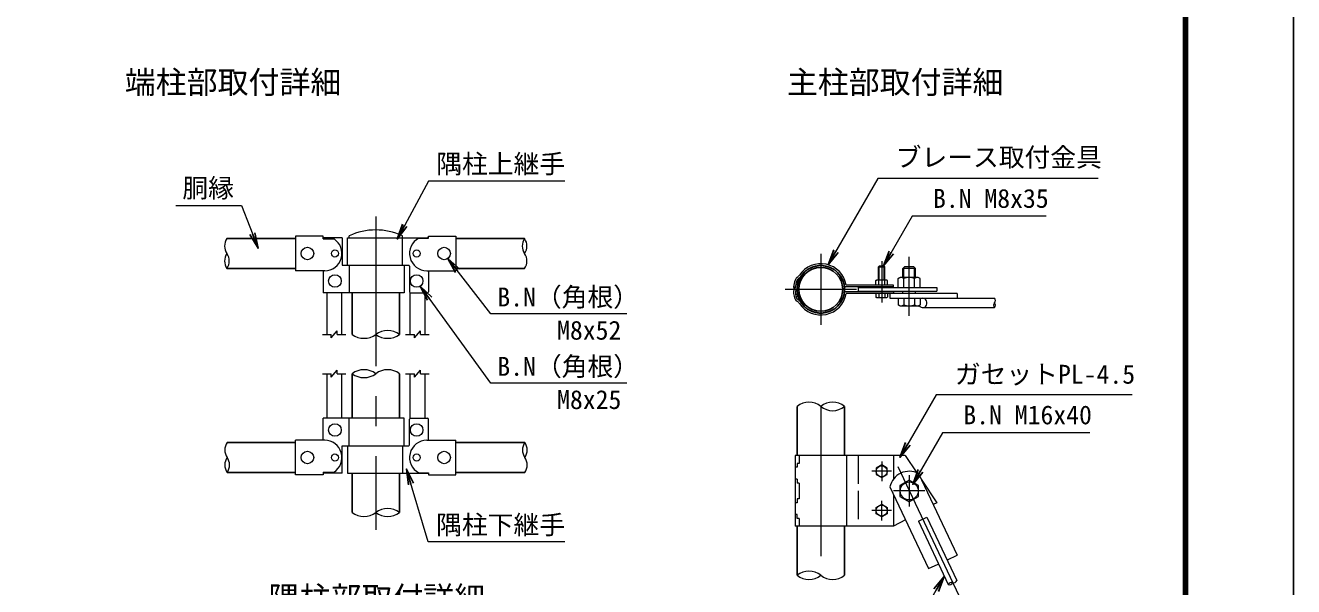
# Model space of a CAD drawing. Units: millimetres, scale not verified. Extents: x -10499 to 10501, y -7424 to 7426.
# Drawn here: x 2428 to 10501, y -2306 to 1267 of the extents above; entities that cross this region are included whole.
import ezdxf
from ezdxf.enums import TextEntityAlignment as Align

# ---------------------------------------------------------------- set-up
doc = ezdxf.new("R2010")
doc.units = ezdxf.units.MM
doc.header["$LTSCALE"] = 30
doc.linetypes.add('DASHED', pattern=[7.5, 6, -1.5])
doc.linetypes.add('USER1', pattern=[50.8, 31.75, -6.35, 6.35, -6.35])
for name, color, linetype, lineweight in [('0-1_D-STR1', 1, 'Continuous', 25), ('0-4_D-BMK', 2, 'USER1', 13), ('0-5_D-STR3', 3, 'Continuous', 13), ('0-6_D-STR-DIM', 7, 'Continuous', 13), ('0-B_D-TTL-TXT', 7, 'Continuous', 13), ('0-C_D-STR-TXT', 7, 'Continuous', 13), ('0-E_D-TTL', 7, 'Continuous', 25)]:
    doc.layers.add(name, color=color, linetype=linetype, lineweight=lineweight)
doc.layers.add('0-7_0', color=7, linetype='Continuous')
doc.styles.add('ＭＳ ゴシック', font='')
doc.styles.get('ＭＳ ゴシック').set_extended_font_data('MS Gothic')

# ---------------------------------------------------------------- blocks, each defined once
blk = doc.blocks.new('_Open')
at = {"layer": '0-7_0'}
blk.add_line((-30, 5), (0, 0), dxfattribs=at)
blk.add_lwpolyline([(-30, -5), (0, 0), (-30, 0)], dxfattribs=at)

msp = doc.modelspace()

# ---------------------------------------------------------------- linework, layer by layer
at = {"layer": '0-1_D-STR1'}
for p, q in [((4148.31, -90.67), (3710.81, -90.67)), ((5168.31, -90.92), (5605.81, -90.92)), ((4148.31, -281.17), (3710.81, -281.17)), ((5168.31, -281.42), (5605.81, -281.42)), ((4507.06, -435.67), (4507.06, -700.67)), ((4809.56, -435.67), (4809.56, -700.67)), ((4507.06, -950.67), (4507.06, -1234.32)), ((4809.56, -950.67), (4809.56, -1234.32)), ((7339.82, -1159.35), (7339.82, -1471.85)), ((7642.32, -1159.35), (7642.32, -1471.85)), ((4148.31, -1388.82), (3712.06, -1388.82)), ((5168.31, -1389.07), (5607.06, -1389.07)), ((4148.31, -1579.32), (3712.06, -1579.32)), ((4507.06, -1584.32), (4507.06, -1834.32)), ((4809.56, -1584.32), (4809.56, -1834.32)), ((5168.31, -1579.57), (5607.06, -1579.57)), ((7339.82, -1921.85), (7339.82, -2234.35)), ((7642.32, -1921.85), (7642.32, -2234.35))]:
    msp.add_line(p, q, dxfattribs=at)
for radius in [151.25, 139.75]:
    msp.add_circle((7491.07, -413.74), radius, dxfattribs=at)
at = {"layer": '0-4_D-BMK'}
for p, q in [((4658.31, 49.18), (4658.31, -1944.38)), ((7491.07, -186.86), (7491.07, -640.61)), ((7878.82, -235.01), (7878.82, -496.96)), ((8053.82, -582.74), (8053.82, -207.74)), ((7264.2, -413.74), (7717.95, -413.74)), ((7491.07, -1159.35), (7491.07, -2234.35)), ((7878.82, -1509.35), (7878.82, -1634.35)), ((7941.32, -1571.85), (7816.32, -1571.85)), ((7980.63, -1542.15), (8801.48, -3277.03)), ((8053.82, -1596.85), (8053.82, -1796.85)), ((7878.82, -1884.35), (7878.82, -1759.35)), ((8153.82, -1696.85), (7953.82, -1696.85)), ((7941.32, -1821.85), (7816.32, -1821.85))]:
    msp.add_line(p, q, dxfattribs=at)
at = {"layer": '0-5_D-STR3'}
for p, q in [((4323.31, -93.04), (4323.31, -75.67)), ((4489.31, -85.67), (4489.31, -72.48)), ((4827.31, -260.67), (4827.31, -72.48)), ((4993.31, -75.67), (5168.31, -75.67)), ((4993.31, -87.82), (4993.31, -75.67)), ((5168.31, -75.67), (5168.31, -295.67)), ((4443.31, -85.67), (4323.31, -85.67)), ((4323.31, -93.04), (4392.64, -93.04)), ((4443.31, -85.67), (4443.31, -260.67)), ((4477.81, -85.67), (4988.31, -85.67)), ((4477.81, -260.67), (4477.81, -85.67)), ((4933.06, -87.82), (4993.31, -87.82)), ((4333.31, -295.67), (4148.31, -295.67)), ((4323.31, -295.67), (4323.31, -435.67)), ((4443.31, -260.67), (4868.31, -260.67)), ((4489.31, -260.67), (4489.31, -435.67)), ((4838.81, -260.67), (4838.81, -435.67)), ((4873.31, -265.67), (4873.31, -430.67)), ((4983.31, -295.67), (5168.31, -295.67)), ((4993.31, -295.67), (4993.31, -430.67)), ((7858.82, -271.24), (7864.82, -265.24)), ((7858.82, -271.24), (7898.82, -271.24)), ((7858.82, -354.74), (7858.82, -271.24)), ((7862.57, -354.74), (7862.57, -267.49)), ((7864.82, -265.24), (7892.82, -265.24)), ((7898.82, -271.24), (7892.82, -265.24)), ((7895.07, -354.74), (7895.07, -267.49)), ((7898.82, -354.74), (7898.82, -271.24)), ((8013.82, -280.24), (8023.82, -270.24)), ((8093.82, -280.24), (8013.82, -280.24)), ((8013.82, -337.49), (8013.82, -280.24)), ((8019.82, -337.49), (8019.82, -274.24)), ((8083.82, -270.24), (8023.82, -270.24)), ((8093.82, -280.24), (8083.82, -270.24)), ((8087.82, -337.49), (8087.82, -274.24)), ((8093.82, -337.49), (8093.82, -280.24)), ((7317.47, -398.7), (7328.99, -398.7)), ((7335.1, -367.44), (7346.35, -369.82)), ((7343.31, -336.34), (7339.17, -339.15)), ((7349.78, -345.84), (7345.64, -348.66)), ((7953.82, -398.74), (7648.73, -398.74)), ((7953.82, -387.24), (7652.16, -387.24)), ((7728.82, -402.49), (8228.82, -402.49)), ((7728.82, -402.49), (7728.82, -424.99)), ((7841.3, -358.36), (7847.57, -354.74)), ((7841.3, -387.24), (7841.3, -358.36)), ((7916.35, -387.24), (7841.3, -387.24)), ((7910.07, -354.74), (7847.57, -354.74)), ((7860.06, -387.24), (7860.06, -358.36)), ((7897.59, -387.24), (7897.59, -358.36)), ((7916.35, -358.36), (7910.07, -354.74)), ((7916.35, -387.24), (7916.35, -358.36)), ((7953.82, -398.74), (7953.82, -387.24)), ((8111.32, -337.49), (7996.32, -337.49)), ((8019.18, -402.49), (8019.18, -344.29)), ((8088.47, -402.49), (8088.47, -344.29)), ((8228.82, -402.49), (8228.82, -424.99)), ((4838.81, -435.67), (4323.31, -435.67)), ((4345.81, -435.67), (4345.81, -700.67)), ((4440.81, -435.67), (4440.81, -700.67)), ((4875.81, -435), (4875.81, -700.67)), ((4878.31, -435.67), (4988.31, -435.67)), ((4970.81, -435.67), (4970.81, -700.67)), ((7324.18, -412.79), (7325.26, -411.71)), ((7332.31, -420.92), (7333.39, -419.84)), ((7335.1, -460.03), (7346.35, -457.65)), ((7349.78, -481.63), (7345.64, -478.81)), ((7953.82, -428.74), (7648.73, -428.74)), ((8358.06, -440.24), (7652.16, -440.24)), ((7728.82, -424.99), (8228.82, -424.99)), ((7841.3, -440.24), (7841.3, -463.26)), ((7847.32, -466.74), (7841.3, -463.26)), ((7847.32, -466.74), (7910.32, -466.74)), ((7860.06, -440.24), (7860.06, -463.26)), ((7897.59, -440.24), (7897.59, -463.26)), ((7910.32, -466.74), (7916.35, -463.26)), ((7916.35, -440.24), (7916.35, -463.26)), ((7931.35, -440.24), (7931.35, -470.24)), ((7931.35, -470.24), (8596.19, -470.24)), ((7953.82, -428.74), (7953.82, -440.24)), ((7984.54, -470.24), (7984.54, -513.43)), ((8013.82, -440.24), (8013.82, -424.99)), ((8019.18, -470.24), (8019.18, -513.43)), ((8088.47, -470.24), (8088.47, -513.43)), ((8093.82, -440.24), (8093.82, -424.99)), ((8123.11, -470.24), (8123.11, -513.43)), ((8358.06, -440.24), (8358.06, -470.24)), ((7343.31, -491.14), (7339.17, -488.32)), ((7996.32, -520.24), (7984.54, -513.43)), ((8111.32, -520.24), (7996.32, -520.24)), ((8111.32, -520.24), (8123.11, -513.43)), ((8139.36, -530.24), (8596.19, -530.24)), ((4345.81, -950.67), (4345.81, -1234.32)), ((4440.81, -950.67), (4440.81, -1234.32)), ((4875.81, -950.67), (4875.81, -1234.99)), ((4970.81, -950.67), (4970.81, -1234.32)), ((4838.81, -1234.32), (4323.31, -1234.32)), ((4323.31, -1374.32), (4323.31, -1234.32)), ((4489.31, -1409.32), (4489.31, -1234.32)), ((4838.81, -1409.32), (4838.81, -1234.32)), ((4873.31, -1404.32), (4873.31, -1239.32)), ((4878.31, -1234.32), (4988.31, -1234.32)), ((4993.31, -1374.32), (4993.31, -1239.32)), ((4333.31, -1374.32), (4148.31, -1374.32)), ((4443.31, -1409.32), (4868.31, -1409.32)), ((4443.31, -1584.32), (4443.31, -1409.32)), ((4477.81, -1409.32), (4477.81, -1584.32)), ((4827.31, -1409.32), (4827.31, -1584.32)), ((4983.31, -1374.32), (5168.31, -1374.32)), ((5168.31, -1594.32), (5168.31, -1374.32)), ((7328.32, -1471.85), (7328.32, -1921.85)), ((8028.82, -1471.85), (7328.32, -1471.85)), ((7353.32, -1521.85), (7339.82, -1521.85)), ((7339.82, -1521.85), (7339.82, -1546.85)), ((7353.32, -1471.85), (7353.32, -1521.85)), ((7653.82, -1471.85), (7653.82, -1921.85)), ((7953.82, -1471.85), (7953.82, -1621.85)), ((8028.82, -1471.85), (8101.9, -1581.47)), ((4323.31, -1576.95), (4323.31, -1594.32)), ((4323.31, -1576.95), (4392.64, -1576.95)), ((4443.31, -1584.32), (4323.31, -1584.32)), ((4477.81, -1584.32), (4988.31, -1584.32)), ((4933.06, -1582.17), (4993.31, -1582.17)), ((4993.31, -1582.17), (4993.31, -1594.32)), ((4993.31, -1594.32), (5168.31, -1594.32)), ((7339.82, -1546.85), (7328.32, -1546.85)), ((8112.14, -1586.29), (8358.06, -2106.05)), ((7339.82, -1621.85), (7328.32, -1621.85)), ((7339.82, -1621.85), (7339.82, -1646.85)), ((7353.32, -1646.85), (7339.82, -1646.85)), ((7353.32, -1646.85), (7353.32, -1746.85)), ((7931.35, -1671.82), (8177.27, -2191.58)), ((7339.82, -1771.85), (7328.32, -1771.85)), ((7339.82, -1746.85), (7339.82, -1771.85)), ((7353.32, -1746.85), (7339.82, -1746.85)), ((7953.82, -1719.31), (7953.82, -1921.85)), ((7339.82, -1846.85), (7328.32, -1846.85)), ((7339.82, -1871.85), (7339.82, -1846.85)), ((7953.82, -1921.85), (7328.32, -1921.85)), ((7353.32, -1871.85), (7339.82, -1871.85)), ((7353.32, -1871.85), (7353.32, -1921.85)), ((8029.99, -1880.3), (7953.82, -1921.85)), ((8112.24, -1890.47), (8166.48, -1864.81)), ((8112.24, -1890.47), (8302.73, -2293.06)), ((8166.48, -1864.81), (8356.96, -2267.4)), ((8177.27, -2191.58), (8238.29, -2162.71)), ((8297.05, -2134.91), (8358.06, -2106.05))]:
    msp.add_line(p, q, dxfattribs=at)
at = {"layer": '0-5_D-STR3', "linetype": 'DASHED'}
msp.add_line((7728.82, -1471.85), (7728.82, -1921.85), dxfattribs=at)
at = {"layer": '0-5_D-STR3'}
for points in [[(4323.31, -75.67), (4148.31, -75.67), (4148.31, -295.67)], [(7984.54, -402.49), (7984.54, -344.29), (7996.32, -337.49)], [(8123.11, -402.49), (8123.11, -344.29), (8111.32, -337.49)], [(4323.31, -1594.32), (4148.31, -1594.32), (4148.31, -1374.32)], [(8129.32, -1622.59), (8228.82, -1771.85), (8205.86, -1784.37)]]:
    msp.add_lwpolyline(points, dxfattribs=at)
for points in [[(7878.82, -1531.35), (7843.75, -1551.6), (7843.75, -1592.1), (7878.82, -1612.35), (7913.9, -1592.1), (7913.9, -1551.6)], [(8053.82, -1627.57), (7993.82, -1662.21), (7993.82, -1731.49), (8053.82, -1766.13), (8113.82, -1731.49), (8113.82, -1662.21)], [(7878.82, -1862.35), (7843.75, -1842.1), (7843.75, -1801.6), (7878.82, -1781.35), (7913.9, -1801.6), (7913.9, -1842.1)]]:
    msp.add_lwpolyline(points, close=True, dxfattribs=at)
for centre, radius in [((4223.31, -185.67), 40), ((5093.31, -185.67), 40), ((4398.31, -185.67), 22.5), ((4918.31, -185.67), 22.5), ((4398.31, -360.67), 40), ((4918.31, -360.67), 40), ((4398.31, -1309.32), 40), ((4918.31, -1309.32), 40), ((4223.31, -1484.32), 40), ((5093.31, -1484.32), 40), ((4398.31, -1484.32), 22.5), ((4918.31, -1484.32), 22.5), ((7878.82, -1571.85), 35.17), ((8053.82, -1696.85), 57.5), ((7878.82, -1821.85), 35.17)]:
    msp.add_circle(centre, radius, dxfattribs=at)
for centre, radius, start, end in [((4658.31, -441.92), 406.26, 65.41845, 114.58155), ((4333.31, -185.67), 110, 270, 57.35993), ((4983.31, -185.67), 110, 117.18421, 270), ((4988.31, -90.67), 5, 34.74541, 90), ((4868.31, -265.67), 5, 0, 90), ((7491.07, -413.74), 163.25, 9.34203, 146.56403), ((7491.07, -413.74), 151.75, 8.12234, 146.58211), ((7491.07, -413.74), 174.25, 160.23213, 175.04957), ((7356.19, -398.62), 38.71, 180.11864, 206.55208), ((7358.23, -366.34), 33.21, 125.43571, 159.52262), ((7491.07, -413.74), 162.75, 160.25412, 176.75773), ((7358.23, -366.34), 21.71, 125.43571, 159.52262), ((7491.07, -413.74), 151.25, 163.12037, 174.6988), ((7308.25, -292.42), 56.17, 307.86461, 326.1), ((7308.25, -292.42), 67.67, 307.86461, 326.1), ((7648.73, -391.24), 7.5, 188.12234, 270), ((7850.68, -372.07), 16.61, 55.61586, 124.38414), ((7878.82, -417.56), 62.1, 72.4121, 107.5879), ((7906.97, -372.07), 16.61, 55.61585, 124.38416), ((8001.86, -369.6), 30.67, 55.61587, 124.38413), ((8053.82, -453.57), 114.64, 72.41211, 107.58789), ((8105.79, -369.6), 30.67, 55.61587, 124.38413), ((4878.31, -430.67), 5, 180, 270), ((4988.31, -430.67), 5, 270, 0), ((7340.44, -429.05), 23, 135, 183.94314), ((7562.66, -413.74), 245.75, 183.94314, 192.30868), ((7360.58, -454.99), 39.62, 186.00109, 237.89976), ((7317.12, -403.58), 11.5, 315, 357.63166), ((7340.44, -429.05), 11.5, 135, 183.94314), ((7562.66, -413.74), 234.25, 183.94314, 192.20298), ((7491.07, -413.74), 162.75, 185.10988, 196.53121), ((7360.58, -454.99), 28.12, 186.00109, 237.89976), ((7317.12, -403.58), 23, 315, 357.63166), ((7308.25, -535.05), 67.67, 33.9, 52.13539), ((7491.07, -413.74), 163.25, 213.43597, 350.65797), ((7491.07, -413.74), 151.75, 213.41789, 351.87766), ((7648.73, -436.24), 7.5, 90, 171.87766), ((7850.68, -449.55), 16.61, 235.61585, 304.38415), ((7878.82, -404.06), 62.1, 252.4121, 287.5879), ((7906.97, -449.55), 16.61, 235.61585, 304.38415), ((7308.25, -535.05), 56.17, 33.9, 52.13539), ((8001.86, -488.12), 30.67, 235.61585, 304.38414), ((8053.82, -404.15), 114.64, 252.41211, 287.58789), ((8105.79, -488.12), 30.67, 235.61586, 304.38415), ((4878.31, -1239.32), 5, 90, 180), ((4988.31, -1239.32), 5, 0, 90), ((4333.31, -1484.32), 110, 302.64007, 90), ((4868.31, -1404.32), 5, 270, 0), ((4983.31, -1484.32), 110, 90, 242.81579), ((4988.31, -1579.32), 5, 270, 325.25459), ((8053.82, -1696.85), 125, 62.19074, 168.45095)]:
    msp.add_arc(centre, radius, start, end, dxfattribs=at)
msp.add_ellipse((8139.36, -500.24), major_axis=(0, 30), ratio=0.903927, start_param=2.1647034, end_param=6.9259796, dxfattribs=at)
at = {"layer": '0-6_D-STR-DIM'}
for p, q in [((4318.31, -700.67), (4374.56, -700.67)), ((4374.56, -723.17), (4412.06, -678.17)), ((4374.56, -723.17), (4374.56, -700.67)), ((4412.06, -700.67), (4412.06, -678.17)), ((4412.06, -700.67), (4468.31, -700.67)), ((4848.31, -700.67), (4904.56, -700.67)), ((4904.56, -723.17), (4942.06, -678.17)), ((4904.56, -723.17), (4904.56, -700.67)), ((4942.06, -700.67), (4942.06, -678.17)), ((4942.06, -700.67), (4998.31, -700.67)), ((4318.31, -950.67), (4374.56, -950.67)), ((4374.56, -973.17), (4412.06, -928.17)), ((4374.56, -973.17), (4374.56, -950.67)), ((4412.06, -950.67), (4412.06, -928.17)), ((4412.06, -950.67), (4468.31, -950.67)), ((4848.31, -950.67), (4904.56, -950.67)), ((4904.56, -973.17), (4942.06, -928.17)), ((4904.56, -973.17), (4904.56, -950.67)), ((4942.06, -950.67), (4942.06, -928.17)), ((4942.06, -950.67), (4998.31, -950.67))]:
    msp.add_line(p, q, dxfattribs=at)
for centre, radius, start, end in [((3778.92, -138.3), 83.1, 145.03504, 214.96496), ((5673.92, -138.55), 83.1, 145.03504, 214.96496), ((5537.71, -138.55), 83.1, 325.03504, 34.96496), ((3778.92, -233.55), 83.1, 145.03422, 214.96578), ((3642.71, -233.55), 83.1, 325.03504, 34.96496), ((5537.71, -233.8), 83.1, 325.03422, 34.96578), ((8581.1, -485.24), 21.28, 315.18146, 44.81854), ((8611.29, -515.24), 21.28, 135.18146, 224.81854), ((8581.1, -515.24), 21.28, 315.18146, 44.81854), ((4582.69, -598.79), 126.88, 233.41445, 306.58555), ((4733.94, -802.55), 126.88, 53.41445, 126.58555), ((4733.94, -598.79), 126.88, 233.41445, 306.58555), ((4582.69, -1052.55), 126.88, 53.41445, 126.58555), ((4582.69, -848.79), 126.88, 233.41445, 306.58555), ((4733.94, -1052.55), 126.88, 53.41445, 126.58555), ((7415.45, -1252.66), 120.11, 50.97549, 129.02451), ((7566.7, -1252.66), 120.11, 50.97549, 129.02451), ((7566.7, -1066.04), 120.11, 230.97549, 309.02451), ((3780.17, -1436.45), 83.1, 145.03504, 214.96496), ((5675.17, -1436.7), 83.1, 145.03504, 214.96496), ((5538.96, -1436.7), 83.1, 325.03504, 34.96496), ((3780.17, -1531.7), 83.1, 145.03422, 214.96578), ((3643.96, -1531.7), 83.1, 325.03504, 34.96496), ((5538.96, -1531.95), 83.1, 325.03422, 34.96578), ((4582.69, -1732.44), 126.88, 233.41445, 306.58555), ((4733.94, -1936.21), 126.88, 53.41445, 126.58555), ((4733.94, -1732.44), 126.88, 233.41445, 306.58555), ((7415.45, -2327.66), 120.11, 50.97549, 129.02451), ((7415.45, -2141.04), 120.11, 230.97549, 309.02451), ((7566.7, -2141.04), 120.11, 230.97549, 309.02451), ((8322.74, -2300.29), 21.28, 70.5023, 160.13939), ((8309.83, -2273), 21.28, 250.5023, 340.13939), ((8336.95, -2260.17), 21.28, 250.5023, 340.13939)]:
    msp.add_arc(centre, radius, start, end, dxfattribs=at)
at = {"layer": '0-C_D-STR-TXT'}
for points in [[(5861.46, 275.35), (4993.31, 275.35), (4795.68, -92.3)], [(9257.44, 292.41), (7854.75, 292.41), (7538.43, -255.47)], [(3385.06, 119.11), (3802.62, 119.11), (3908.68, -150.85)], [(8926.6, 51.43), (8072.76, 51.43), (7890.94, -263.5)], [(6256.71, -568.74), (5391.54, -568.74), (5119.11, -218.81)], [(6256.71, -1010.26), (5391.54, -1010.26), (4943.04, -394.62)], [(9472, -1084.97), (8224.77, -1084.97), (7995.46, -1482.13)], [(9204.13, -1326.74), (8265.91, -1326.74), (8077.21, -1653.57)], [(5860.93, -2022.09), (4992.78, -2022.09), (4853.64, -1559.45)], [(6866.59, -2676.09), (8025.63, -2676.09), (8275.01, -2244.16)]]:
    msp.add_lwpolyline(points, dxfattribs=at)
at = {"layer": '0-E_D-TTL', "color": 2}
msp.add_lwpolyline([(-10499.2, 7425.57), (10500.8, 7425.57), (10500.8, -7424.43), (-10499.2, -7424.43)], close=True, dxfattribs=at)
at = {"layer": '0-E_D-TTL'}
for points in [[(-9824.2, 6875.57), (9825.8, 6875.57), (9825.8, -6874.43), (-9824.2, -6874.43)], [(-9817.95, 6869.32), (9819.55, 6869.32), (9819.55, -6868.18), (-9817.95, -6868.18)], [(-9811.7, 6863.07), (9813.3, 6863.07), (9813.3, -6861.93), (-9811.7, -6861.93)], [(-9805.45, 6856.82), (9807.05, 6856.82), (9807.05, -6855.68), (-9805.45, -6855.68)], [(-9799.2, 6850.57), (9800.8, 6850.57), (9800.8, -6849.43), (-9799.2, -6849.43)]]:
    msp.add_lwpolyline(points, close=True, dxfattribs=at)

# ---------------------------------------------------------------- block references
at = {"layer": '0-C_D-STR-TXT', "xscale": 3.333333, "yscale": 3.333333}
for p, rotation in [((4794.73, -94.06), 241.73951), ((3909.41, -152.71), 291.44911), ((5117.89, -217.23), 127.9015), ((7537.43, -257.21), 240), ((7889.94, -265.24), 240), ((4941.87, -393), 126.07342), ((7994.46, -1483.86), 240), ((4853.07, -1557.53), 106.73843), ((8076.21, -1655.3), 240), ((8276.01, -2242.43), 60)]:
    msp.add_blockref('_Open', p, dxfattribs=dict(at, rotation=rotation))

# ---------------------------------------------------------------- texts
at = {"layer": '0-B_D-TTL-TXT', "style": 'ＭＳ ゴシック'}
for s, p in [('端柱部取付詳細', (3060.98, 789.49)), ('主柱部取付詳細', (7275.57, 789.49)), ('隅柱部取付詳細', (3976.7, -2492.95))]:
    msp.add_text(s, height=144.3, dxfattribs=at).set_placement(p, align=Align.BOTTOM_LEFT)
at = {"layer": '0-C_D-STR-TXT', "style": 'ＭＳ ゴシック'}
for s, p in [('ブレース取付金具', (7967.46, 330.85)), ('隅柱上継手', (5043.13, 288.31)), ('胴縁', (3427.38, 134.84)), ('B.N M8x35', (8205.15, 68.93)), ('B.N（角根）', (5432.13, -558.91)), ('M8x52', (5812.36, -770.36)), ('B.N（角根）', (5432.13, -1000.43)), ('ガセットPL-4.5', (8344.46, -1050.65)), ('M8x25', (5812.36, -1211.88)), ('B.N M16x40', (8398.29, -1309.23)), ('隅柱下継手', (5042.6, -2009.13))]:
    msp.add_text(s, height=120.3, dxfattribs=at).set_placement(p, align=Align.BOTTOM_LEFT)

doc.saveas('drawing.dxf')
